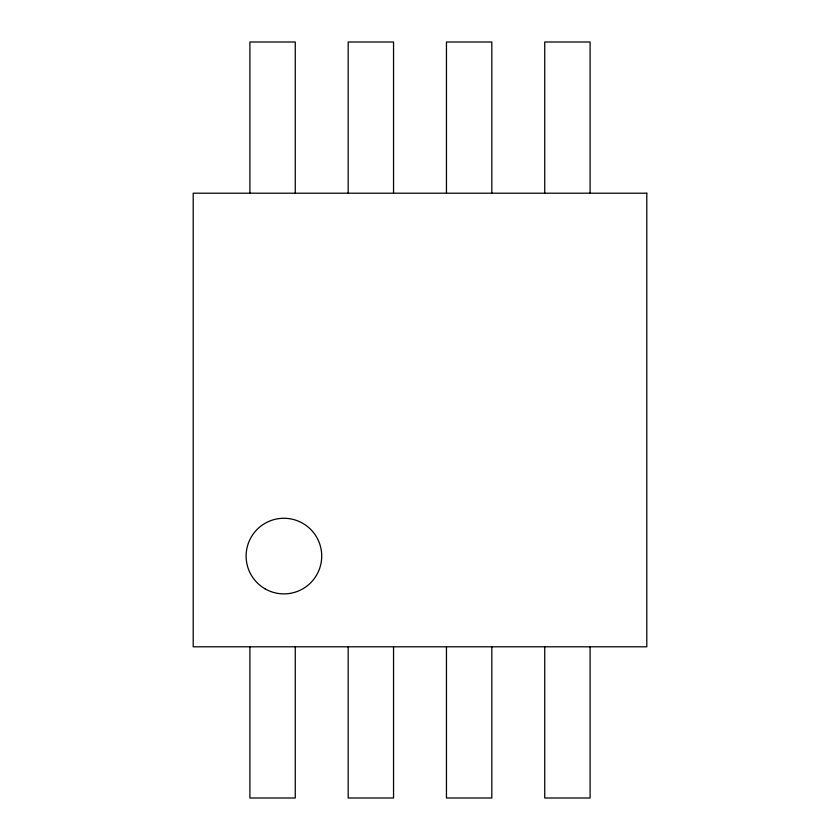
<?xml version="1.0" encoding="UTF-8"?>
<svg xmlns="http://www.w3.org/2000/svg" width="840" height="840" viewBox="0 0 840 840"><rect width="100%" height="100%" fill="white"/><g stroke="black" fill="none" stroke-linecap="round" stroke-linejoin="round"><path stroke-width="1.26" d="M590.1 193.2L590.1 42L544.74 42L544.74 193.2M590.1 646.8L590.1 798L544.74 798L544.74 646.8M491.82 193.2L491.82 42L446.46 42L446.46 193.2M491.82 646.8L491.82 798L446.46 798L446.46 646.8M393.54 193.2L393.54 42L348.18 42L348.18 193.2M393.54 646.8L393.54 798L348.18 798L348.18 646.8M295.26 193.2L295.26 42L249.9 42L249.9 193.2M295.26 646.8L295.26 798L249.9 798L249.9 646.8M646.8 193.2L193.2 193.2L193.2 646.8L646.8 646.8L646.8 193.2M265.02 588.819A37.8 37.8 0 0 0 321.72 556.08A37.8 37.8 0 0 0 265.02 523.341A37.8 37.8 0 0 0 265.02 588.819"/></g></svg>
